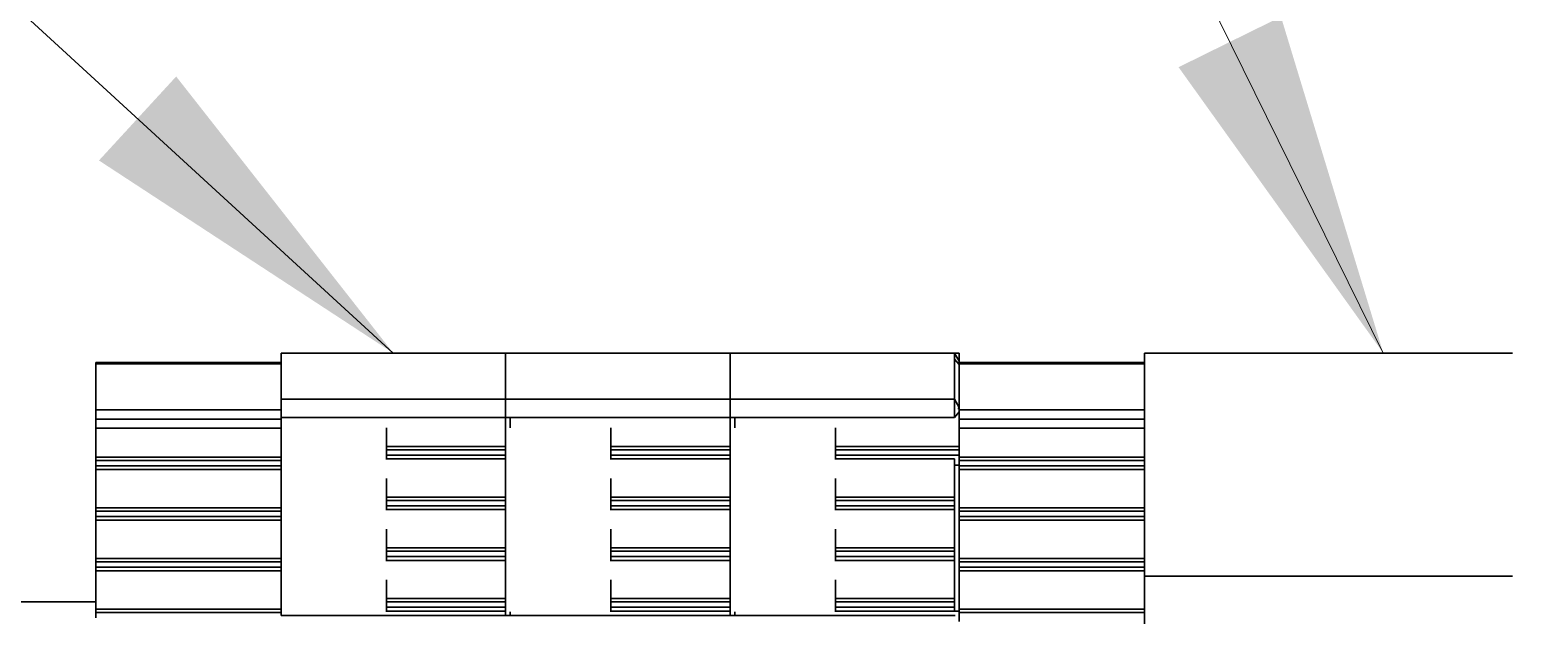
# Model space of a CAD drawing. Header units: millimetres. Extents: x 184 to 2238, y 135 to 1711.
# Drawn here: x 1827.8 to 1891.8, y 1427.8 to 1453.2 of the extents above; entities that cross this region are included whole.
import ezdxf

# ---------------------------------------------------------------- set-up
doc = ezdxf.new("R2010")
doc.units = ezdxf.units.MM
doc.header["$LTSCALE"] = 6
doc.layers.add('Видимый контур (ГОСТ)', color=7, linetype='Continuous', lineweight=35)
doc.layers.add('Обозначение (ГОСТ)', color=7, linetype='Continuous', lineweight=18)
doc.styles.add('Обычный текст (ГОСТ)', font='GOST_Common Italic.ttf')
doc.dimstyles.new('Диаметр (ГОСТ)$7', dxfattribs={"dimscale": 6, "dimtxt": 3.5, "dimasz": 2.5, "dimexe": 1, "dimexo": 0, "dimgap": 0.5, "dimtad": 1, "dimrnd": 1e-08, "dimtxsty": 'Обычный текст (ГОСТ)', "dimblk": 'Filled-1', "dimcen": 0.09, "dimdle": 15, "dimclrd": 256, "dimclre": 256, "dimclrt": 256, "dimazin": 2, "dimtfac": 0.714286, "dimtdec": 3, "dimtmove": 0, "dimatfit": 3, "dimfxl": 1, "dimtolj": 1, "dimlwd": -1, "dimlwe": 25, "dimarcsym": 0})

# ---------------------------------------------------------------- blocks, each defined once
blk = doc.blocks.new('Filled-1')
at = {"color": 0}
for p, q in [((0, 0), (-1, 0.1429)), ((-1, 0.1429), (-1, -0.1429)), ((-1, 0), (0, 0)), ((-1, -0.1429), (0, 0))]:
    blk.add_line(p, q, dxfattribs=at)
at = {"color": 0, "flags": 128}
blk.add_lwpolyline([(-1, -0.1429), (0, 0), (-1, 0.1429), (-1, -0.1429)], dxfattribs=at)
at = {"color": 0}
blk.add_solid([(-1, -0.1429), (0, 0), (-1, 0.1429), (-1, -0.1429)], dxfattribs=at)

msp = doc.modelspace()

# ---------------------------------------------------------------- linework, layer by layer
at = {"layer": 'Видимый контур (ГОСТ)'}
for p, q in [((1838.641, 1438.92), (1838.641, 1439.181)), ((1838.641, 1439.181), (1848.341, 1439.181)), ((1838.641, 1438.92), (1838.641, 1437.181)), ((1848.341, 1439.181), (1848.341, 1438.92)), ((1848.341, 1438.92), (1848.341, 1439.181)), ((1848.341, 1439.181), (1858.041, 1439.181)), ((1848.341, 1438.92), (1848.341, 1437.181)), ((1848.341, 1438.92), (1848.341, 1438.92)), ((1848.341, 1438.92), (1848.341, 1437.181)), ((1858.041, 1439.181), (1858.041, 1438.92)), ((1858.041, 1438.92), (1858.041, 1439.181)), ((1858.041, 1439.181), (1867.741, 1439.181)), ((1858.041, 1438.92), (1858.041, 1437.181)), ((1858.041, 1438.92), (1858.041, 1438.92)), ((1858.041, 1438.92), (1858.041, 1437.181)), ((1867.741, 1439.181), (1867.741, 1438.92)), ((1867.741, 1439.181), (1867.941, 1439.181)), ((1867.941, 1438.834), (1867.741, 1439.181)), ((1867.741, 1438.92), (1867.941, 1438.694)), ((1867.741, 1438.92), (1867.741, 1437.181)), ((1867.941, 1438.694), (1867.741, 1438.92)), ((1867.741, 1438.92), (1867.741, 1438.92)), ((1867.941, 1439.181), (1867.941, 1438.834)), ((1867.941, 1438.834), (1867.941, 1438.721)), ((1891.841, 1439.181), (1875.941, 1439.181)), ((1875.941, 1429.538), (1875.941, 1439.181)), ((1838.641, 1438.771), (1830.641, 1438.771)), ((1830.641, 1438.721), (1830.641, 1438.771)), ((1830.641, 1438.46), (1830.641, 1438.721)), ((1830.641, 1438.721), (1838.641, 1438.721)), ((1830.641, 1436.72), (1830.641, 1438.46)), ((1875.941, 1438.771), (1867.941, 1438.771)), ((1867.941, 1438.46), (1867.941, 1438.721)), ((1867.941, 1438.721), (1875.941, 1438.721)), ((1867.941, 1436.834), (1867.941, 1438.46)), ((1838.641, 1436.955), (1838.641, 1437.181)), ((1838.641, 1437.181), (1848.341, 1437.181)), ((1838.641, 1436.665), (1838.641, 1436.955)), ((1848.341, 1437.181), (1848.341, 1436.955)), ((1848.341, 1436.955), (1848.341, 1437.181)), ((1848.341, 1437.181), (1858.041, 1437.181)), ((1848.341, 1436.955), (1848.341, 1436.604)), ((1848.341, 1436.604), (1848.341, 1436.955)), ((1858.041, 1437.181), (1858.041, 1436.955)), ((1858.041, 1436.955), (1858.041, 1437.181)), ((1858.041, 1437.181), (1867.741, 1437.181)), ((1858.041, 1436.955), (1858.041, 1436.604)), ((1858.041, 1436.604), (1858.041, 1436.955)), ((1867.741, 1437.181), (1867.741, 1436.955)), ((1867.941, 1436.834), (1867.741, 1437.181)), ((1867.741, 1436.955), (1867.741, 1436.604)), ((1830.641, 1436.5), (1830.641, 1436.72)), ((1830.641, 1436.72), (1838.641, 1436.72)), ((1830.641, 1436.5), (1830.641, 1436.319)), ((1830.641, 1436.319), (1838.641, 1436.319)), ((1830.641, 1436.319), (1830.641, 1435.93)), ((1838.641, 1436.5), (1838.641, 1436.665)), ((1838.641, 1436.5), (1838.641, 1436.319)), ((1838.641, 1436.39), (1848.341, 1436.39)), ((1838.641, 1436.319), (1838.641, 1436.01)), ((1848.341, 1436.604), (1848.341, 1436.39)), ((1848.341, 1436.604), (1848.341, 1436.39)), ((1848.341, 1436.39), (1848.341, 1427.838)), ((1848.341, 1436.39), (1858.041, 1436.39)), ((1848.541, 1436.39), (1848.541, 1435.945)), ((1858.041, 1436.604), (1858.041, 1436.39)), ((1858.041, 1436.604), (1858.041, 1436.39)), ((1858.041, 1436.39), (1858.041, 1427.838)), ((1858.041, 1436.39), (1867.741, 1436.39)), ((1858.241, 1436.39), (1858.241, 1435.945)), ((1867.941, 1436.635), (1867.741, 1436.39)), ((1867.741, 1436.604), (1867.741, 1436.39)), ((1867.941, 1436.834), (1867.941, 1436.773)), ((1867.941, 1436.773), (1867.941, 1436.72)), ((1867.941, 1436.5), (1867.941, 1436.72)), ((1867.941, 1436.72), (1875.941, 1436.72)), ((1867.941, 1436.5), (1867.941, 1436.319)), ((1867.941, 1436.319), (1875.941, 1436.319)), ((1867.941, 1436.319), (1867.941, 1436.01)), ((1830.641, 1435.93), (1838.641, 1435.93)), ((1830.641, 1435.93), (1830.641, 1435.485)), ((1838.641, 1436.01), (1838.641, 1427.838)), ((1843.191, 1435.945), (1843.191, 1434.573)), ((1852.891, 1435.945), (1852.891, 1434.573)), ((1862.591, 1435.945), (1862.591, 1434.573)), ((1867.941, 1436.01), (1867.941, 1435.945)), ((1867.941, 1435.945), (1867.941, 1435.829)), ((1867.941, 1435.93), (1875.941, 1435.93)), ((1867.941, 1435.788), (1867.941, 1435.829)), ((1867.941, 1435.788), (1867.941, 1435.485)), ((1830.641, 1435.369), (1830.641, 1435.485)), ((1830.641, 1434.684), (1830.641, 1435.369)), ((1848.341, 1435.144), (1843.191, 1435.144)), ((1848.341, 1435.002), (1843.191, 1435.002)), ((1858.041, 1435.144), (1852.891, 1435.144)), ((1858.041, 1435.002), (1852.891, 1435.002)), ((1867.941, 1435.144), (1862.591, 1435.144)), ((1867.941, 1435.002), (1862.591, 1435.002)), ((1867.941, 1435.369), (1867.941, 1435.485)), ((1867.941, 1434.684), (1867.941, 1435.369)), ((1838.641, 1434.684), (1830.641, 1434.684)), ((1830.641, 1434.542), (1830.641, 1434.684)), ((1838.641, 1434.542), (1830.641, 1434.542)), ((1838.641, 1434.542), (1830.641, 1434.542)), ((1830.641, 1434.304), (1830.641, 1434.542)), ((1848.341, 1434.764), (1843.191, 1434.764)), ((1843.191, 1434.602), (1848.341, 1434.602)), ((1848.341, 1433.753), (1848.341, 1434.573)), ((1858.041, 1434.764), (1852.891, 1434.764)), ((1852.891, 1434.602), (1858.041, 1434.602)), ((1858.041, 1433.753), (1858.041, 1434.573)), ((1867.941, 1434.764), (1862.591, 1434.764)), ((1862.591, 1434.602), (1867.741, 1434.602)), ((1867.741, 1434.602), (1867.741, 1434.573)), ((1867.741, 1433.753), (1867.741, 1434.573)), ((1867.941, 1434.339), (1867.741, 1434.339)), ((1875.941, 1434.684), (1867.941, 1434.684)), ((1867.941, 1434.542), (1867.941, 1434.684)), ((1875.941, 1434.542), (1867.941, 1434.542)), ((1875.941, 1434.542), (1867.941, 1434.542)), ((1867.941, 1434.304), (1867.941, 1434.542)), ((1838.641, 1434.304), (1830.641, 1434.304)), ((1830.641, 1434.142), (1830.641, 1434.304)), ((1830.641, 1434.113), (1830.641, 1434.142)), ((1830.641, 1434.142), (1838.641, 1434.142)), ((1830.641, 1434.113), (1830.641, 1433.293)), ((1843.191, 1433.753), (1843.191, 1432.381)), ((1852.891, 1433.753), (1852.891, 1432.381)), ((1862.591, 1433.753), (1862.591, 1432.381)), ((1867.741, 1433.753), (1867.741, 1433.637)), ((1875.941, 1434.304), (1867.941, 1434.304)), ((1867.941, 1434.142), (1867.941, 1434.304)), ((1867.941, 1434.113), (1867.941, 1434.142)), ((1867.941, 1434.142), (1875.941, 1434.142)), ((1867.941, 1434.113), (1867.941, 1433.293)), ((1830.641, 1433.177), (1830.641, 1433.293)), ((1830.641, 1432.492), (1830.641, 1433.177)), ((1867.741, 1432.952), (1867.741, 1433.637)), ((1867.941, 1433.177), (1867.941, 1433.293)), ((1867.941, 1432.492), (1867.941, 1433.177)), ((1838.641, 1432.492), (1830.641, 1432.492)), ((1830.641, 1432.35), (1830.641, 1432.492)), ((1848.341, 1432.952), (1843.191, 1432.952)), ((1848.341, 1432.81), (1843.191, 1432.81)), ((1848.341, 1432.572), (1843.191, 1432.572)), ((1858.041, 1432.952), (1852.891, 1432.952)), ((1858.041, 1432.81), (1852.891, 1432.81)), ((1858.041, 1432.572), (1852.891, 1432.572)), ((1867.741, 1432.952), (1862.591, 1432.952)), ((1867.741, 1432.81), (1862.591, 1432.81)), ((1867.741, 1432.572), (1862.591, 1432.572)), ((1867.741, 1432.81), (1867.741, 1432.952)), ((1867.741, 1432.572), (1867.741, 1432.81)), ((1867.741, 1432.41), (1867.741, 1432.572)), ((1875.941, 1432.492), (1867.941, 1432.492)), ((1867.941, 1432.35), (1867.941, 1432.492)), ((1838.641, 1432.35), (1830.641, 1432.35)), ((1838.641, 1432.35), (1830.641, 1432.35)), ((1830.641, 1432.112), (1830.641, 1432.35)), ((1838.641, 1432.112), (1830.641, 1432.112)), ((1830.641, 1431.95), (1830.641, 1432.112)), ((1830.641, 1431.921), (1830.641, 1431.95)), ((1830.641, 1431.95), (1838.641, 1431.95)), ((1830.641, 1431.921), (1830.641, 1431.101)), ((1843.191, 1432.41), (1848.341, 1432.41)), ((1848.341, 1431.561), (1848.341, 1432.381)), ((1852.891, 1432.41), (1858.041, 1432.41)), ((1858.041, 1431.561), (1858.041, 1432.381)), ((1862.591, 1432.41), (1867.741, 1432.41)), ((1867.741, 1432.41), (1867.741, 1432.381)), ((1867.741, 1431.561), (1867.741, 1432.381)), ((1875.941, 1432.35), (1867.941, 1432.35)), ((1875.941, 1432.35), (1867.941, 1432.35)), ((1867.941, 1432.112), (1867.941, 1432.35)), ((1875.941, 1432.112), (1867.941, 1432.112)), ((1867.941, 1431.95), (1867.941, 1432.112)), ((1867.941, 1431.921), (1867.941, 1431.95)), ((1867.941, 1431.95), (1875.941, 1431.95)), ((1867.941, 1431.921), (1867.941, 1431.101)), ((1843.191, 1431.561), (1843.191, 1430.189)), ((1852.891, 1431.561), (1852.891, 1430.189)), ((1862.591, 1431.561), (1862.591, 1430.189)), ((1867.741, 1431.561), (1867.741, 1431.444)), ((1867.741, 1430.76), (1867.741, 1431.444)), ((1830.641, 1430.985), (1830.641, 1431.101)), ((1830.641, 1430.3), (1830.641, 1430.985)), ((1848.341, 1430.76), (1843.191, 1430.76)), ((1848.341, 1430.618), (1843.191, 1430.618)), ((1858.041, 1430.76), (1852.891, 1430.76)), ((1858.041, 1430.618), (1852.891, 1430.618)), ((1867.741, 1430.76), (1862.591, 1430.76)), ((1867.741, 1430.618), (1862.591, 1430.618)), ((1867.741, 1430.618), (1867.741, 1430.76)), ((1867.741, 1430.38), (1867.741, 1430.618)), ((1867.941, 1430.985), (1867.941, 1431.101)), ((1867.941, 1430.3), (1867.941, 1430.985)), ((1838.641, 1430.3), (1830.641, 1430.3)), ((1830.641, 1430.158), (1830.641, 1430.3)), ((1838.641, 1430.158), (1830.641, 1430.158)), ((1838.641, 1430.158), (1830.641, 1430.158)), ((1830.641, 1429.92), (1830.641, 1430.158)), ((1838.641, 1429.92), (1830.641, 1429.92)), ((1830.641, 1429.758), (1830.641, 1429.92)), ((1848.341, 1430.38), (1843.191, 1430.38)), ((1843.191, 1430.218), (1848.341, 1430.218)), ((1848.341, 1429.369), (1848.341, 1430.189)), ((1858.041, 1430.38), (1852.891, 1430.38)), ((1852.891, 1430.218), (1858.041, 1430.218)), ((1858.041, 1429.369), (1858.041, 1430.189)), ((1867.741, 1430.38), (1862.591, 1430.38)), ((1862.591, 1430.218), (1867.741, 1430.218)), ((1867.741, 1430.218), (1867.741, 1430.38)), ((1867.741, 1430.218), (1867.741, 1430.189)), ((1867.741, 1429.369), (1867.741, 1430.189)), ((1875.941, 1430.3), (1867.941, 1430.3)), ((1867.941, 1430.158), (1867.941, 1430.3)), ((1875.941, 1430.158), (1867.941, 1430.158)), ((1875.941, 1430.158), (1867.941, 1430.158)), ((1867.941, 1429.92), (1867.941, 1430.158)), ((1875.941, 1429.92), (1867.941, 1429.92)), ((1867.941, 1429.758), (1867.941, 1429.92)), ((1830.641, 1429.729), (1830.641, 1429.758)), ((1830.641, 1429.758), (1838.641, 1429.758)), ((1830.641, 1429.729), (1830.641, 1428.909)), ((1843.191, 1429.369), (1843.191, 1427.997)), ((1852.891, 1429.369), (1852.891, 1427.997)), ((1862.591, 1429.369), (1862.591, 1427.997)), ((1867.741, 1429.369), (1867.741, 1429.252)), ((1867.741, 1428.568), (1867.741, 1429.252)), ((1867.941, 1429.729), (1867.941, 1429.758)), ((1867.941, 1429.758), (1875.941, 1429.758)), ((1867.941, 1429.729), (1867.941, 1428.909)), ((1891.841, 1429.538), (1875.941, 1429.538)), ((1875.941, 1417.981), (1875.941, 1429.538)), ((1830.641, 1428.793), (1830.641, 1428.909)), ((1830.641, 1428.108), (1830.641, 1428.793)), ((1867.941, 1428.793), (1867.941, 1428.909)), ((1867.941, 1428.108), (1867.941, 1428.793)), ((1830.641, 1428.421), (1737.695, 1428.421)), ((1838.641, 1428.108), (1830.641, 1428.108)), ((1830.641, 1427.966), (1830.641, 1428.108)), ((1838.641, 1427.966), (1830.641, 1427.966)), ((1838.641, 1427.966), (1830.641, 1427.966)), ((1830.641, 1427.728), (1830.641, 1427.966)), ((1848.341, 1428.568), (1843.191, 1428.568)), ((1848.341, 1428.426), (1843.191, 1428.426)), ((1848.341, 1428.188), (1843.191, 1428.188)), ((1843.191, 1428.026), (1848.341, 1428.026)), ((1848.541, 1427.997), (1848.541, 1427.838)), ((1858.041, 1428.568), (1852.891, 1428.568)), ((1858.041, 1428.426), (1852.891, 1428.426)), ((1858.041, 1428.188), (1852.891, 1428.188)), ((1852.891, 1428.026), (1858.041, 1428.026)), ((1858.241, 1427.997), (1858.241, 1427.838)), ((1867.741, 1428.568), (1862.591, 1428.568)), ((1867.741, 1428.426), (1862.591, 1428.426)), ((1867.741, 1428.188), (1862.591, 1428.188)), ((1862.591, 1428.026), (1867.941, 1428.026)), ((1867.741, 1428.426), (1867.741, 1428.568)), ((1867.741, 1428.188), (1867.741, 1428.426)), ((1867.741, 1428.026), (1867.741, 1428.188)), ((1875.941, 1428.108), (1867.941, 1428.108)), ((1867.941, 1428.026), (1867.941, 1428.108)), ((1867.941, 1428.026), (1867.941, 1427.997)), ((1867.941, 1427.997), (1867.941, 1427.575)), ((1875.941, 1427.966), (1867.941, 1427.966)), ((1875.941, 1427.966), (1867.941, 1427.966)), ((1838.641, 1427.838), (1848.366, 1427.838)), ((1848.341, 1427.838), (1858.066, 1427.838)), ((1858.041, 1427.838), (1867.766, 1427.838))]:
    msp.add_line(p, q, dxfattribs=at)
msp.add_open_spline([(1867.941, 1436.773), (1867.939, 1436.774), (1867.936, 1436.774), (1867.934, 1436.775), (1867.925, 1436.777), (1867.915, 1436.779), (1867.905, 1436.78), (1867.899, 1436.78), (1867.892, 1436.78), (1867.885, 1436.78)], degree=3, knots=[0, 0, 0, 0, 0.0000201804, 0.0000201804, 0.0000201804, 0.0001009857, 0.0001009857, 0.0001009857, 0.0001543846, 0.0001543846, 0.0001543846, 0.0001543846], dxfattribs=at)

# ---------------------------------------------------------------- leaders
at = {"layer": 'Обозначение (ГОСТ)'}
for points in [[(1843.491, 1439.181), (1780.953, 1496.603)], [(1886.265, 1439.181), (1858.498, 1495.498)]]:
    msp.add_leader(points, dimstyle='Диаметр (ГОСТ)$7', override={"dimtad": 0}, dxfattribs=at)

doc.saveas('drawing.dxf')
